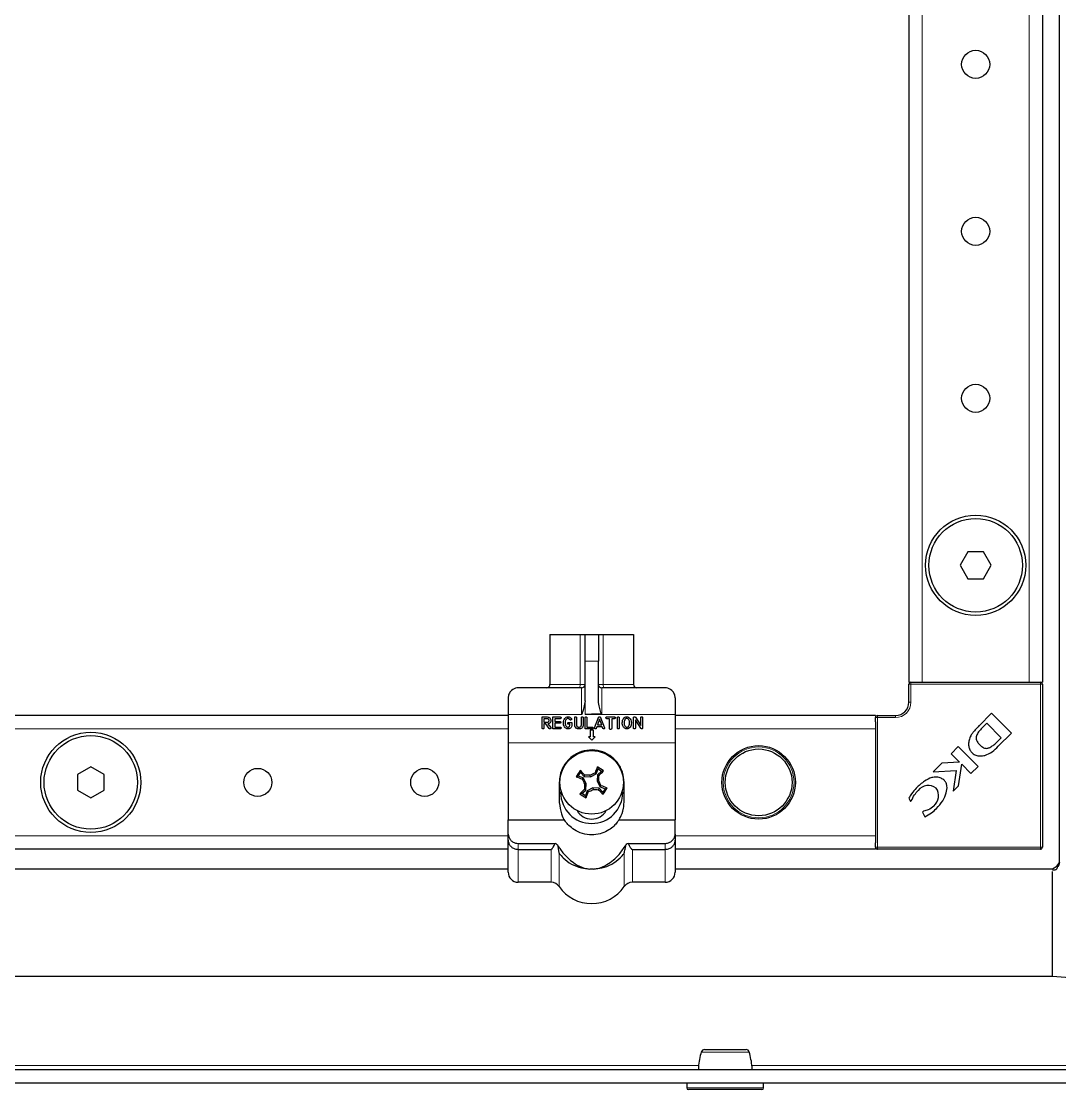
# Model space of a CAD drawing. Header units: millimetres. Extents: x -188 to 1345, y -1228 to 1043.
# Drawn here: x 1005.8 to 1161.3, y -1101 to -941 of the extents above; entities that cross this region are included whole.
import ezdxf

# ---------------------------------------------------------------- set-up
doc = ezdxf.new("R2010")
doc.units = ezdxf.units.MM

msp = doc.modelspace()

# ---------------------------------------------------------------- linework, layer by layer
at = {"color": 7, "linetype": 'Continuous', "lineweight": 25}
for p, q in [((1161.21, 822.02), (1161.21, -1066.98)), ((1138.71, 795.02), (1138.71, -1039.98)), ((1158.71, 795.02), (1158.71, -1039.98)), ((1147.56, -1020.48), (1146.4, -1022.48)), ((1149.86, -1020.48), (1147.56, -1020.48)), ((1151.02, -1022.48), (1149.86, -1020.48)), ((1146.4, -1022.48), (1147.56, -1024.48)), ((1149.86, -1024.48), (1151.02, -1022.48)), ((1147.56, -1024.48), (1149.86, -1024.48)), ((1084.96, -1032.83), (1084.96, -1040.33)), ((1084.96, -1032.83), (1089.49, -1032.83)), ((1089.49, -1032.83), (1090.21, -1032.83)), ((1090.21, -1032.83), (1092.21, -1032.83)), ((1090.21, -1036.83), (1090.21, -1032.83)), ((1092.21, -1032.83), (1092.21, -1036.83)), ((1092.21, -1032.83), (1092.93, -1032.83)), ((1092.93, -1032.83), (1097.46, -1032.83)), ((1097.46, -1032.83), (1097.46, -1040.33)), ((1090.21, -1042.77), (1090.21, -1036.83)), ((1092.21, -1042.77), (1092.21, -1036.83)), ((1089.71, -1040.83), (1080.21, -1040.83)), ((1102.21, -1040.83), (1092.71, -1040.83)), ((1138.71, -1039.98), (1139.01, -1039.98)), ((1138.71, -1042.98), (1138.71, -1040.28)), ((1139.01, -1039.98), (1139.66, -1039.98)), ((1139.66, -1039.98), (1140.71, -1039.98)), ((1140.71, -1039.98), (1156.71, -1039.98)), ((1156.71, -1039.98), (1157.76, -1039.98)), ((1157.76, -1039.98), (1158.41, -1039.98)), ((1158.41, -1039.98), (1158.71, -1039.98)), ((1158.71, -1040.28), (1158.71, -1064.68)), ((1078.71, -1042.33), (1078.71, -1044.83)), ((1103.71, -1042.33), (1103.71, -1044.83)), ((1078.71, -1044.98), (898.71, -1044.98)), ((1078.71, -1044.83), (1078.71, -1049.08)), ((1083.8, -1045.18), (1084.56, -1045.18)), ((1083.8, -1046.85), (1083.8, -1045.18)), ((1084.56, -1045.44), (1084.07, -1045.44)), ((1084.07, -1045.44), (1084.07, -1045.95)), ((1084.07, -1045.95), (1084.66, -1045.95)), ((1085.41, -1046.95), (1085.41, -1045.18)), ((1085.41, -1045.18), (1086.47, -1045.18)), ((1086.47, -1045.44), (1085.67, -1045.44)), ((1085.67, -1045.44), (1085.67, -1045.85)), ((1085.67, -1045.85), (1086.42, -1045.85)), ((1088.67, -1046.37), (1088.67, -1045.29)), ((1088.93, -1045.29), (1088.93, -1046.37)), ((1089.68, -1046.35), (1089.68, -1045.29)), ((1089.94, -1045.29), (1089.94, -1046.36)), ((1090.23, -1046.98), (1090.23, -1045.32)), ((1090.49, -1045.32), (1090.49, -1046.72)), ((1091.65, -1046.8), (1092.22, -1045.27)), ((1092.39, -1045.51), (1092.08, -1046.38)), ((1092.71, -1046.38), (1092.39, -1045.51)), ((1092.55, -1045.29), (1093.14, -1046.8)), ((1093.48, -1045.18), (1094.6, -1045.18)), ((1093.9, -1045.44), (1093.48, -1045.44)), ((1093.9, -1046.91), (1093.9, -1045.44)), ((1094.6, -1045.44), (1094.21, -1045.44)), ((1094.21, -1045.44), (1094.21, -1046.91)), ((1095.07, -1046.85), (1095.07, -1045.31)), ((1095.33, -1045.31), (1095.33, -1046.85)), ((1097.49, -1046.84), (1097.49, -1045.28)), ((1098.59, -1046.87), (1097.75, -1045.6)), ((1097.75, -1045.6), (1097.75, -1046.84)), ((1097.76, -1045.24), (1098.57, -1046.48)), ((1098.57, -1046.48), (1098.57, -1045.29)), ((1098.83, -1045.29), (1098.83, -1046.85)), ((1103.71, -1044.83), (1103.71, -1049.08)), ((1133.71, -1044.98), (1103.71, -1044.98)), ((1133.71, -1044.98), (1133.71, -1045.28)), ((1133.71, -1045.93), (1133.71, -1045.28)), ((1133.71, -1045.93), (1133.71, -1046.98)), ((1134.01, -1044.98), (1136.71, -1044.98)), ((1151.1, -1044.63), (1149.21, -1046.52)), ((1154.06, -1047.59), (1151.1, -1044.63)), ((1084.36, -1046.21), (1084.07, -1046.21)), ((1084.07, -1046.21), (1084.07, -1046.84)), ((1084.85, -1046.92), (1084.36, -1046.21)), ((1084.66, -1046.21), (1085.07, -1046.78)), ((1086.47, -1046.95), (1085.41, -1046.95)), ((1086.42, -1046.12), (1085.67, -1046.12)), ((1085.67, -1046.12), (1085.67, -1046.69)), ((1085.67, -1046.69), (1086.47, -1046.69)), ((1087.74, -1046.02), (1088.24, -1046.02)), ((1087.95, -1046.28), (1087.74, -1046.28)), ((1088.24, -1046.02), (1088.24, -1046.32)), ((1091.29, -1046.98), (1090.23, -1046.98)), ((1090.49, -1046.72), (1091.29, -1046.72)), ((1090.96, -1047.18), (1090.96, -1048.18)), ((1091.46, -1047.18), (1090.96, -1047.18)), ((1091.46, -1048.18), (1091.46, -1047.18)), ((1091.99, -1046.64), (1091.9, -1046.89)), ((1092.8, -1046.64), (1091.99, -1046.64)), ((1092.08, -1046.38), (1092.71, -1046.38)), ((1092.89, -1046.89), (1092.8, -1046.64)), ((1133.71, -1046.98), (1133.71, -1062.98)), ((1149.21, -1046.52), (1149.2, -1046.53)), ((1150.36, -1046.11), (1149.7, -1046.79)), ((1152.54, -1048.29), (1150.36, -1046.11)), ((1078.71, -1049.08), (1078.71, -1060.58)), ((1090.71, -1048.18), (1091.21, -1048.68)), ((1090.96, -1048.18), (1090.71, -1048.18)), ((1091.21, -1048.68), (1091.71, -1048.18)), ((1091.71, -1048.18), (1091.46, -1048.18)), ((1103.71, -1049.08), (1103.71, -1060.58)), ((1151.82, -1049.03), (1152.54, -1048.29)), ((1152.07, -1049.58), (1154.06, -1047.59)), ((1146.1, -1049.63), (1145.04, -1050.69)), ((1145.04, -1050.69), (1146.29, -1051.93)), ((1149.06, -1052.59), (1146.1, -1049.63)), ((1143.63, -1052.1), (1142.34, -1053.39)), ((1146.29, -1051.93), (1143.63, -1052.1)), ((1146.14, -1055.51), (1146.62, -1052.25)), ((1146.62, -1052.25), (1148.01, -1053.64)), ((1016.21, -1052.67), (1014.21, -1053.82)), ((1014.21, -1053.82), (1014.21, -1056.13)), ((1018.21, -1053.82), (1016.21, -1052.67)), ((1018.21, -1056.13), (1018.21, -1053.82)), ((1089.19, -1054.03), (1089.53, -1053.52)), ((1089.53, -1053.52), (1089.5, -1053.2)), ((1089.53, -1053.52), (1090.07, -1054.1)), ((1090.07, -1054.1), (1090.17, -1053.88)), ((1091.04, -1054.16), (1090.99, -1053.92)), ((1091.04, -1054.16), (1091.9, -1053.72)), ((1091.9, -1053.72), (1091.72, -1053.56)), ((1091.9, -1053.72), (1092.16, -1052.96)), ((1092.08, -1053.84), (1092.03, -1054.81)), ((1092.16, -1052.96), (1092.06, -1052.66)), ((1092.67, -1053.29), (1092.08, -1053.84)), ((1092.08, -1053.84), (1092.31, -1053.94)), ((1092.16, -1052.96), (1092.67, -1053.29)), ((1092.67, -1053.29), (1092.99, -1053.27)), ((1142.34, -1053.39), (1145.81, -1053.21)), ((1145.81, -1053.21), (1145.34, -1056.31)), ((1148.01, -1053.64), (1149.06, -1052.59)), ((1086.36, -1054.98), (1086.36, -1057.98)), ((1089.19, -1054.03), (1088.89, -1054.13)), ((1089.95, -1054.29), (1089.19, -1054.03)), ((1089.95, -1054.29), (1089.79, -1054.47)), ((1090.39, -1055.15), (1089.95, -1054.29)), ((1090.07, -1054.1), (1091.04, -1054.16)), ((1090.39, -1055.15), (1090.15, -1055.2)), ((1090.34, -1056.12), (1090.39, -1055.15)), ((1092.03, -1054.81), (1092.27, -1054.76)), ((1092.03, -1054.81), (1092.47, -1055.67)), ((1092.47, -1055.67), (1092.63, -1055.49)), ((1096.06, -1057.98), (1096.06, -1054.98)), ((1145.34, -1056.31), (1146.14, -1055.51)), ((1014.21, -1056.13), (1016.21, -1057.29)), ((1016.21, -1057.29), (1018.21, -1056.13)), ((1086.56, -1056.48), (1086.36, -1056.48)), ((1089.75, -1056.66), (1089.43, -1056.69)), ((1089.75, -1056.66), (1090.34, -1056.12)), ((1090.26, -1056.99), (1089.75, -1056.66)), ((1090.34, -1056.12), (1090.11, -1056.02)), ((1090.52, -1056.24), (1090.26, -1056.99)), ((1090.26, -1056.99), (1090.36, -1057.3)), ((1091.38, -1055.8), (1090.52, -1056.24)), ((1090.52, -1056.24), (1090.7, -1056.4)), ((1091.38, -1055.8), (1091.43, -1056.04)), ((1092.35, -1055.85), (1091.38, -1055.8)), ((1092.35, -1055.85), (1092.25, -1056.07)), ((1092.9, -1056.44), (1092.35, -1055.85)), ((1092.47, -1055.67), (1093.23, -1055.93)), ((1093.23, -1055.93), (1092.9, -1056.44)), ((1092.9, -1056.44), (1092.92, -1056.76)), ((1093.23, -1055.93), (1093.53, -1055.82)), ((1096.06, -1056.48), (1095.86, -1056.48)), ((1138.71, -1057.35), (1138.96, -1057.86)), ((1138.96, -1057.86), (1139.07, -1057.75)), ((1140.91, -1059.3), (1140.77, -1059.43)), ((1140.77, -1059.43), (1141.11, -1060.12)), ((1078.71, -1062.73), (1078.71, -1060.58)), ((1078.71, -1060.58), (1087.12, -1060.58)), ((1095.3, -1060.58), (1103.71, -1060.58)), ((1103.71, -1062.73), (1103.71, -1060.58)), ((1078.71, -1063.63), (1078.71, -1062.73)), ((1103.71, -1062.73), (1103.71, -1063.63)), ((1133.71, -1062.98), (1133.71, -1064.03)), ((1078.71, -1064.98), (898.71, -1064.98)), ((1078.71, -1068.43), (1078.71, -1063.63)), ((1080.21, -1064.12), (1085.73, -1064.12)), ((1080.21, -1065.01), (1085.12, -1065.01)), ((1096.69, -1064.12), (1102.21, -1064.12)), ((1097.3, -1065.01), (1102.21, -1065.01)), ((1103.71, -1063.63), (1103.71, -1068.43)), ((1133.71, -1064.98), (1103.71, -1064.98)), ((1133.71, -1064.68), (1133.71, -1064.03)), ((1133.71, -1064.68), (1133.71, -1064.98)), ((1158.41, -1064.98), (1134.01, -1064.98)), ((1078.71, -1067.98), (872.21, -1067.98)), ((1160.21, -1067.98), (1103.71, -1067.98)), ((1160.21, -1083.98), (1160.21, -1068.31)), ((1085.12, -1069.93), (1080.21, -1069.93)), ((1102.21, -1069.93), (1097.3, -1069.93)), ((872.21, -1083.98), (1160.21, -1083.98)), ((821.51, -1097.98), (1210.91, -1097.98)), ((821.51, -1099.98), (1210.91, -1099.98)), ((1105.46, -1099.98), (1105.46, -1100.73)), ((1116.96, -1100.73), (1116.96, -1099.98)), ((1116.71, -1100.98), (1105.71, -1100.98))]:
    msp.add_line(p, q, dxfattribs=at)
at = {"color": 8, "linetype": 'Continuous', "lineweight": 18}
for p, q in [((1140.71, 795.02), (1140.71, -1039.98)), ((1156.71, 795.02), (1156.71, -1039.98)), ((1089.49, -1040.33), (1089.49, -1032.83)), ((1092.93, -1032.83), (1092.93, -1040.33)), ((1092.21, -1036.83), (1090.21, -1036.83)), ((1084.96, -1040.33), (1089.49, -1040.33)), ((1089.49, -1040.33), (1090.21, -1040.33)), ((1089.71, -1044.83), (1089.71, -1040.83)), ((1092.21, -1040.33), (1092.93, -1040.33)), ((1092.71, -1040.83), (1092.71, -1044.76)), ((1092.93, -1040.33), (1097.46, -1040.33)), ((1138.71, -1040.28), (1139.01, -1040.28)), ((1139.01, -1040.28), (1139.01, -1039.98)), ((1139.01, -1040.28), (1139.01, -1042.98)), ((1158.41, -1040.28), (1139.01, -1040.28)), ((1158.41, -1040.28), (1158.41, -1039.98)), ((1158.41, -1064.68), (1158.41, -1040.28)), ((1158.41, -1040.28), (1158.71, -1040.28)), ((1090.21, -1044.83), (1090.21, -1042.77)), ((1138.71, -1042.98), (1139.01, -1042.98)), ((1089.71, -1044.83), (1078.71, -1044.83)), ((1103.71, -1044.83), (1090.21, -1044.83)), ((1133.71, -1045.28), (1134.01, -1045.28)), ((1134.01, -1045.28), (1134.01, -1044.98)), ((1136.71, -1045.28), (1134.01, -1045.28)), ((1134.01, -1045.28), (1134.01, -1064.68)), ((1136.71, -1044.98), (1136.71, -1045.28)), ((1078.71, -1046.98), (898.71, -1046.98)), ((1133.71, -1046.98), (1103.71, -1046.98)), ((1103.71, -1049.08), (1078.71, -1049.08)), ((1078.71, -1062.98), (898.71, -1062.98)), ((1133.71, -1062.98), (1103.71, -1062.98)), ((1080.21, -1064.12), (1080.21, -1065.01)), ((1080.21, -1065.01), (1080.21, -1069.93)), ((1085.12, -1069.93), (1085.12, -1065.01)), ((1097.3, -1065.01), (1097.3, -1069.93)), ((1102.21, -1065.01), (1102.21, -1064.12)), ((1102.21, -1069.93), (1102.21, -1065.01)), ((1133.71, -1064.68), (1134.01, -1064.68)), ((1134.01, -1064.68), (1158.41, -1064.68)), ((1134.01, -1064.98), (1134.01, -1064.68)), ((1158.41, -1064.68), (1158.41, -1064.98)), ((1158.41, -1064.68), (1158.71, -1064.68)), ((1086.36, -1065.61), (1086.36, -1070.58)), ((1096.06, -1070.58), (1096.06, -1065.61)), ((1107.24, -1097.38), (925.18, -1097.38)), ((1210.61, -1097.38), (1115.18, -1097.38)), ((1105.46, -1100.73), (1116.96, -1100.73))]:
    msp.add_line(p, q, dxfattribs=at)
at = {"color": 8, "linetype": 'Continuous', "lineweight": 18, "flags": 128}
for points in [[(1089.49, -1040.33), (1089.48, -1040.43), (1089.48, -1040.52), (1089.46, -1040.61), (1089.45, -1040.68), (1089.42, -1040.74), (1089.4, -1040.79), (1089.38, -1040.82), (1089.35, -1040.83)], [(1093.07, -1040.83), (1093.05, -1040.82), (1093.02, -1040.79), (1093, -1040.74), (1092.97, -1040.68), (1092.96, -1040.61), (1092.94, -1040.52), (1092.94, -1040.43), (1092.93, -1040.33)]]:
    msp.add_lwpolyline(points, dxfattribs=at)
at = {"color": 7, "linetype": 'Continuous', "lineweight": 25}
for centre, radius in [((1148.71, -947.48), 2.1), ((1148.71, -972.48), 2.1), ((1148.71, -997.48), 2.1), ((1148.71, -1022.48), 7.5), ((1148.71, -1022.48), 7), ((1016.21, -1054.98), 7.5), ((1016.21, -1054.98), 7), ((1091.21, -1054.98), 4.75), ((1116.21, -1054.98), 5.5), ((1116.21, -1054.98), 5), ((1041.21, -1054.98), 2.1), ((1066.21, -1054.98), 2.1)]:
    msp.add_circle(centre, radius, dxfattribs=at)
at = {"color": 8, "linetype": 'Continuous', "lineweight": 18}
msp.add_circle((1116.21, -1054.98), 5.3, dxfattribs=at)
at = {"color": 7, "linetype": 'Continuous', "lineweight": 25}
for centre, radius, start, end in [((1084.46, -1040.33), 0.5, 270, 0), ((1089.71, -1040.33), 0.5, 270, 0), ((1092.71, -1040.33), 0.5, 180, 270), ((1097.96, -1040.33), 0.5, 180, 270), ((1139.01, -1040.28), 0.3, 90, 180), ((1158.41, -1040.28), 0.3, 0, 90), ((1136.71, -1042.98), 2, 270, 0), ((1134.01, -1045.28), 0.3, 90, 180), ((1147.64, -1044.56), 6.12, 306.9888, 313.0744), ((1148.41, -1046.37), 4.87, 290.3445, 318.7777), ((1151.93, -1094.53), 74.88, 146.4919, 147.3486), ((1040.53, -1101.88), 69.05, 44.0348, 44.8347), ((1087.2, -1129.43), 75.61, 87.129, 87.7468), ((1124.97, -1121.46), 75.61, 116.0937, 116.7115), ((1156.52, -1077.39), 69.05, 159.0058, 159.8057), ((1051.66, -1115.7), 74.88, 56.4919, 57.3486), ((1016.75, -1050.97), 75.61, 357.129, 357.7468), ((1044.31, -1004.3), 69.05, 314.0348, 314.8347), ((1113.62, -989.67), 69.05, 249.0058, 249.8057), ((1157.69, -1021.22), 75.61, 206.0937, 206.7115), ((1165.67, -1058.99), 75.61, 177.129, 177.7468), ((1024.73, -1088.74), 75.61, 26.0937, 26.7115), ((1068.8, -1120.29), 69.05, 69.0058, 69.8057), ((1141.64, -1057.38), 1.94, 53.3097, 142.3464), ((1091.21, -1056.48), 4.65, 180, 0), ((1138.11, -1105.66), 69.05, 134.0348, 134.8347), ((1130.76, -994.26), 74.88, 236.4919, 237.3486), ((1025.9, -1032.57), 69.05, 339.0058, 339.8057), ((1057.45, -988.5), 75.61, 296.0937, 296.7115), ((1095.22, -980.52), 75.61, 267.129, 267.7468), ((1141.89, -1008.08), 69.05, 224.0348, 224.8347), ((1030.49, -1015.43), 74.88, 326.4919, 327.3486), ((1141.2, -1056.98), 1.97, 308.454, 35.887), ((1091.21, -1057.98), 2.5, 209.1764, 330.8236), ((1134.01, -1064.68), 0.3, 180, 270), ((1158.41, -1064.68), 0.3, 270, 0), ((1080.21, -1068.43), 1.5, 180, 270), ((1085.12, -1071.43), 1.5, 34.5604, 90), ((1097.3, -1071.43), 1.5, 90, 145.4396), ((1102.21, -1068.43), 1.5, 270, 0), ((1091.21, -1067.23), 5.9, 214.5604, 325.4396), ((1108.1, -1095.48), 0.5, 89.9982, 165.4001), ((1114.32, -1095.48), 0.5, 15.316, 90.0228), ((1105.71, -1100.73), 0.25, 180, 270), ((1116.71, -1100.73), 0.25, 270, 0)]:
    msp.add_arc(centre, radius, start, end, dxfattribs=at)
at = {"color": 8, "linetype": 'Continuous', "lineweight": 18}
msp.add_arc((1136.71, -1042.98), 2.3, 270, 0, dxfattribs=at)
at = {"color": 7, "linetype": 'Continuous', "lineweight": 25}
msp.add_ellipse((16519.39, -1044.83), major_axis=(15429.18, 0), ratio=0.000259, start_param=3.123591, end_param=3.141593, dxfattribs=at)
for points, knots in [([(1080.21, -1040.83), (1080.21, -1040.83), (1080.14, -1040.83), (1079.79, -1040.85), (1079.26, -1041.09), (1078.79, -1041.67), (1078.73, -1042.14), (1078.71, -1042.33)], [0, 0, 0, 0, 0.003231, 0.101221, 0.514725, 0.80586, 1, 1, 1, 1]), ([(1103.71, -1042.33), (1103.69, -1042.14), (1103.63, -1041.67), (1103.16, -1041.09), (1102.63, -1040.85), (1102.28, -1040.83), (1102.21, -1040.83), (1102.21, -1040.83)], [0, 0, 0, 0, 0.19414, 0.485275, 0.898779, 0.996769, 1, 1, 1, 1]), ([(1090.21, -1042.77), (1090.17, -1043.1), (1090.09, -1043.81), (1089.84, -1044.47), (1089.71, -1044.83), (1089.71, -1044.83)], [0, 0, 0, 0, 0.475461, 0.994056, 1, 1, 1, 1]), ([(1092.71, -1044.76), (1092.71, -1044.76), (1092.71, -1044.76), (1092.7, -1044.75), (1092.69, -1044.74), (1092.65, -1044.65), (1092.53, -1044.32), (1092.31, -1043.69), (1092.25, -1043.09), (1092.21, -1042.77)], [0, 0, 0, 0, 0.00167, 0.003889, 0.009531, 0.034361, 0.132751, 0.526214, 1, 1, 1, 1]), ([(1084.56, -1045.18), (1084.64, -1045.19), (1084.77, -1045.2), (1084.88, -1045.28), (1084.93, -1045.32)], [0, 0, 0, 0, 0.559747, 1, 1, 1, 1]), ([(1084.75, -1045.51), (1084.72, -1045.49), (1084.66, -1045.45), (1084.59, -1045.45), (1084.56, -1045.44)], [0, 0, 0, 0, 0.559136, 1, 1, 1, 1]), ([(1084.66, -1045.95), (1084.68, -1045.94), (1084.72, -1045.94), (1084.74, -1045.91), (1084.76, -1045.9)], [0, 0, 0, 0, 0.5581742, 1, 1, 1, 1]), ([(1084.83, -1045.71), (1084.83, -1045.67), (1084.82, -1045.59), (1084.77, -1045.54), (1084.75, -1045.51)], [0, 0, 0, 0, 0.559692, 1, 1, 1, 1]), ([(1084.76, -1045.9), (1084.77, -1045.89), (1084.8, -1045.86), (1084.83, -1045.79), (1084.83, -1045.74), (1084.83, -1045.71)], [0, 0, 0, 0, 0.279917, 0.56006, 1, 1, 1, 1]), ([(1085.1, -1045.71), (1085.09, -1045.8), (1085.07, -1045.96), (1084.95, -1046.07), (1084.9, -1046.12)], [0, 0, 0, 0, 0.559457, 1, 1, 1, 1]), ([(1084.93, -1045.32), (1084.99, -1045.38), (1085.08, -1045.49), (1085.09, -1045.64), (1085.1, -1045.71)], [0, 0, 0, 0, 0.5589475, 1, 1, 1, 1]), ([(1086.42, -1045.85), (1086.44, -1045.85), (1086.48, -1045.86), (1086.54, -1045.88), (1086.57, -1045.93), (1086.57, -1045.97), (1086.57, -1045.98)], [0, 0, 0, 0, 0.280945, 0.559897, 0.779525, 1, 1, 1, 1]), ([(1086.47, -1045.18), (1086.49, -1045.18), (1086.54, -1045.18), (1086.59, -1045.21), (1086.62, -1045.26), (1086.62, -1045.3), (1086.62, -1045.31)], [0, 0, 0, 0, 0.280872, 0.559701, 0.779382, 1, 1, 1, 1]), ([(1086.62, -1045.31), (1086.62, -1045.33), (1086.62, -1045.38), (1086.56, -1045.44), (1086.51, -1045.44), (1086.47, -1045.44)], [0, 0, 0, 0, 0.281053, 0.559663, 1, 1, 1, 1]), ([(1086.97, -1046.08), (1086.97, -1045.95), (1086.99, -1045.7), (1087.11, -1045.5), (1087.17, -1045.41)], [0, 0, 0, 0, 0.56034, 1, 1, 1, 1]), ([(1087.17, -1045.41), (1087.24, -1045.33), (1087.38, -1045.19), (1087.57, -1045.17), (1087.65, -1045.16)], [0, 0, 0, 0, 0.559217, 1, 1, 1, 1]), ([(1087.65, -1045.42), (1087.61, -1045.42), (1087.54, -1045.43), (1087.41, -1045.51), (1087.26, -1045.72), (1087.24, -1045.94), (1087.23, -1046.08)], [0, 0, 0, 0, 0.125332, 0.250695, 0.500738, 1, 1, 1, 1]), ([(1087.65, -1045.16), (1087.72, -1045.16), (1087.85, -1045.16), (1087.96, -1045.22), (1088, -1045.25)], [0, 0, 0, 0, 0.560514, 1, 1, 1, 1]), ([(1087.84, -1045.47), (1087.8, -1045.45), (1087.74, -1045.42), (1087.68, -1045.42), (1087.65, -1045.42)], [0, 0, 0, 0, 0.558634, 1, 1, 1, 1]), ([(1087.94, -1045.58), (1087.92, -1045.56), (1087.89, -1045.52), (1087.85, -1045.48), (1087.84, -1045.47)], [0, 0, 0, 0, 0.560467, 1, 1, 1, 1]), ([(1088.05, -1045.64), (1088.02, -1045.64), (1087.98, -1045.63), (1087.95, -1045.6), (1087.94, -1045.58)], [0, 0, 0, 0, 0.558039, 1, 1, 1, 1]), ([(1088, -1045.25), (1088.04, -1045.28), (1088.1, -1045.33), (1088.15, -1045.4), (1088.17, -1045.43)], [0, 0, 0, 0, 0.559542, 1, 1, 1, 1]), ([(1088.2, -1045.52), (1088.2, -1045.54), (1088.19, -1045.58), (1088.15, -1045.62), (1088.1, -1045.64), (1088.07, -1045.64), (1088.05, -1045.64)], [0, 0, 0, 0, 0.277709, 0.558209, 0.77892, 1, 1, 1, 1]), ([(1088.17, -1045.43), (1088.18, -1045.45), (1088.2, -1045.47), (1088.2, -1045.5), (1088.2, -1045.52)], [0, 0, 0, 0, 0.560691, 1, 1, 1, 1]), ([(1088.67, -1045.29), (1088.67, -1045.27), (1088.67, -1045.23), (1088.7, -1045.18), (1088.74, -1045.16), (1088.77, -1045.16), (1088.79, -1045.16)], [0, 0, 0, 0, 0.280849, 0.55949, 0.779158, 1, 1, 1, 1]), ([(1088.79, -1045.16), (1088.81, -1045.16), (1088.85, -1045.16), (1088.91, -1045.19), (1088.93, -1045.24), (1088.93, -1045.27), (1088.93, -1045.29)], [0, 0, 0, 0, 0.28091, 0.559174, 0.779166, 1, 1, 1, 1]), ([(1089.68, -1045.29), (1089.68, -1045.27), (1089.68, -1045.23), (1089.71, -1045.18), (1089.75, -1045.16), (1089.78, -1045.16), (1089.8, -1045.16)], [0, 0, 0, 0, 0.2809, 0.559498, 0.779148, 1, 1, 1, 1]), ([(1089.8, -1045.16), (1089.82, -1045.16), (1089.86, -1045.16), (1089.91, -1045.19), (1089.94, -1045.24), (1089.94, -1045.27), (1089.94, -1045.29)], [0, 0, 0, 0, 0.280888, 0.559023, 0.779155, 1, 1, 1, 1]), ([(1090.23, -1045.32), (1090.23, -1045.3), (1090.23, -1045.26), (1090.26, -1045.21), (1090.3, -1045.18), (1090.33, -1045.18), (1090.35, -1045.18)], [0, 0, 0, 0, 0.280912, 0.559405, 0.779108, 1, 1, 1, 1]), ([(1090.35, -1045.18), (1090.37, -1045.18), (1090.41, -1045.18), (1090.46, -1045.22), (1090.49, -1045.27), (1090.49, -1045.3), (1090.49, -1045.32)], [0, 0, 0, 0, 0.280813, 0.559099, 0.77917, 1, 1, 1, 1]), ([(1092.22, -1045.27), (1092.23, -1045.25), (1092.25, -1045.22), (1092.29, -1045.17), (1092.34, -1045.16), (1092.37, -1045.16)], [0, 0, 0, 0, 0.2814649, 0.5617718, 1, 1, 1, 1]), ([(1092.37, -1045.16), (1092.39, -1045.16), (1092.44, -1045.16), (1092.51, -1045.2), (1092.53, -1045.25), (1092.55, -1045.29)], [0, 0, 0, 0, 0.281226, 0.561522, 1, 1, 1, 1]), ([(1093.34, -1045.31), (1093.34, -1045.29), (1093.35, -1045.25), (1093.38, -1045.2), (1093.43, -1045.18), (1093.46, -1045.18), (1093.48, -1045.18)], [0, 0, 0, 0, 0.2807125, 0.5587014, 0.7790455, 1, 1, 1, 1]), ([(1093.48, -1045.44), (1093.46, -1045.44), (1093.42, -1045.44), (1093.37, -1045.41), (1093.35, -1045.36), (1093.34, -1045.33), (1093.34, -1045.31)], [0, 0, 0, 0, 0.2807603, 0.5588212, 0.7789154, 1, 1, 1, 1]), ([(1094.6, -1045.18), (1094.62, -1045.18), (1094.66, -1045.18), (1094.72, -1045.21), (1094.75, -1045.26), (1094.76, -1045.3), (1094.76, -1045.31)], [0, 0, 0, 0, 0.280951, 0.559967, 0.779431, 1, 1, 1, 1]), ([(1094.76, -1045.31), (1094.76, -1045.34), (1094.75, -1045.38), (1094.69, -1045.44), (1094.63, -1045.44), (1094.6, -1045.44)], [0, 0, 0, 0, 0.281019, 0.559679, 1, 1, 1, 1]), ([(1095.07, -1045.31), (1095.07, -1045.29), (1095.07, -1045.26), (1095.1, -1045.21), (1095.14, -1045.18), (1095.17, -1045.18), (1095.19, -1045.18)], [0, 0, 0, 0, 0.280828, 0.5594169, 0.7793931, 1, 1, 1, 1]), ([(1095.19, -1045.18), (1095.21, -1045.18), (1095.25, -1045.18), (1095.31, -1045.21), (1095.33, -1045.26), (1095.33, -1045.3), (1095.33, -1045.31)], [0, 0, 0, 0, 0.2807653, 0.5591779, 0.7791749, 1, 1, 1, 1]), ([(1095.79, -1046.08), (1095.8, -1045.95), (1095.81, -1045.73), (1095.91, -1045.54), (1095.96, -1045.45)], [0, 0, 0, 0, 0.559914, 1, 1, 1, 1]), ([(1095.96, -1045.45), (1096.03, -1045.36), (1096.15, -1045.2), (1096.35, -1045.17), (1096.44, -1045.16)], [0, 0, 0, 0, 0.560137, 1, 1, 1, 1]), ([(1096.15, -1045.62), (1096.12, -1045.71), (1096.06, -1045.85), (1096.05, -1046.01), (1096.05, -1046.08)], [0, 0, 0, 0, 0.559075, 1, 1, 1, 1]), ([(1096.44, -1045.42), (1096.4, -1045.42), (1096.33, -1045.43), (1096.23, -1045.5), (1096.18, -1045.58), (1096.15, -1045.62)], [0, 0, 0, 0, 0.279832, 0.559843, 1, 1, 1, 1]), ([(1096.44, -1045.16), (1096.5, -1045.16), (1096.61, -1045.17), (1096.81, -1045.26), (1096.91, -1045.38), (1096.97, -1045.45)], [0, 0, 0, 0, 0.280496, 0.560765, 1, 1, 1, 1]), ([(1096.78, -1045.63), (1096.73, -1045.56), (1096.64, -1045.45), (1096.5, -1045.43), (1096.44, -1045.42)], [0, 0, 0, 0, 0.5595959, 1, 1, 1, 1]), ([(1096.89, -1046.08), (1096.89, -1045.99), (1096.88, -1045.83), (1096.81, -1045.69), (1096.78, -1045.63)], [0, 0, 0, 0, 0.560046, 1, 1, 1, 1]), ([(1096.97, -1045.45), (1097.03, -1045.56), (1097.14, -1045.76), (1097.15, -1045.98), (1097.16, -1046.08)], [0, 0, 0, 0, 0.559312, 1, 1, 1, 1]), ([(1097.49, -1045.28), (1097.49, -1045.27), (1097.49, -1045.23), (1097.52, -1045.18), (1097.56, -1045.16), (1097.59, -1045.16), (1097.61, -1045.16)], [0, 0, 0, 0, 0.280941, 0.559114, 0.779089, 1, 1, 1, 1]), ([(1097.61, -1045.16), (1097.63, -1045.16), (1097.66, -1045.16), (1097.72, -1045.18), (1097.74, -1045.22), (1097.76, -1045.24)], [0, 0, 0, 0, 0.280638, 0.560877, 1, 1, 1, 1]), ([(1098.57, -1045.29), (1098.57, -1045.27), (1098.57, -1045.23), (1098.6, -1045.18), (1098.64, -1045.16), (1098.67, -1045.16), (1098.69, -1045.16)], [0, 0, 0, 0, 0.280888, 0.559482, 0.77927, 1, 1, 1, 1]), ([(1098.69, -1045.16), (1098.71, -1045.16), (1098.75, -1045.16), (1098.81, -1045.19), (1098.83, -1045.24), (1098.83, -1045.28), (1098.83, -1045.29)], [0, 0, 0, 0, 0.280836, 0.55925, 0.779182, 1, 1, 1, 1]), ([(1083.92, -1046.98), (1083.9, -1046.98), (1083.86, -1046.98), (1083.82, -1046.94), (1083.81, -1046.89), (1083.8, -1046.86), (1083.8, -1046.85)], [0, 0, 0, 0, 0.280437, 0.558281, 0.778899, 1, 1, 1, 1]), ([(1084.07, -1046.84), (1084.07, -1046.87), (1084.06, -1046.91), (1084.02, -1046.96), (1083.97, -1046.98), (1083.94, -1046.98), (1083.92, -1046.98)], [0, 0, 0, 0, 0.280498, 0.558325, 0.778868, 1, 1, 1, 1]), ([(1084.9, -1046.12), (1084.86, -1046.15), (1084.79, -1046.2), (1084.7, -1046.21), (1084.66, -1046.21)], [0, 0, 0, 0, 0.56031, 1, 1, 1, 1]), ([(1084.95, -1046.98), (1084.94, -1046.98), (1084.91, -1046.98), (1084.88, -1046.96), (1084.86, -1046.94), (1084.85, -1046.92)], [0, 0, 0, 0, 0.28022, 0.561305, 1, 1, 1, 1]), ([(1085.1, -1046.85), (1085.09, -1046.87), (1085.08, -1046.91), (1085.04, -1046.95), (1084.99, -1046.98), (1084.96, -1046.98), (1084.95, -1046.98)], [0, 0, 0, 0, 0.278138, 0.558544, 0.779161, 1, 1, 1, 1]), ([(1085.07, -1046.78), (1085.07, -1046.79), (1085.09, -1046.81), (1085.1, -1046.84), (1085.1, -1046.85)], [0, 0, 0, 0, 0.561079, 1, 1, 1, 1]), ([(1086.57, -1045.98), (1086.57, -1046.01), (1086.57, -1046.05), (1086.51, -1046.11), (1086.45, -1046.11), (1086.42, -1046.12)], [0, 0, 0, 0, 0.281099, 0.559768, 1, 1, 1, 1]), ([(1086.47, -1046.69), (1086.49, -1046.69), (1086.54, -1046.69), (1086.59, -1046.72), (1086.62, -1046.77), (1086.62, -1046.81), (1086.62, -1046.82)], [0, 0, 0, 0, 0.280912, 0.559714, 0.779499, 1, 1, 1, 1]), ([(1086.62, -1046.82), (1086.62, -1046.84), (1086.62, -1046.89), (1086.56, -1046.95), (1086.51, -1046.95), (1086.47, -1046.95)], [0, 0, 0, 0, 0.281214, 0.559901, 1, 1, 1, 1]), ([(1087.16, -1046.69), (1087.1, -1046.58), (1086.99, -1046.39), (1086.97, -1046.18), (1086.97, -1046.08)], [0, 0, 0, 0, 0.559347, 1, 1, 1, 1]), ([(1087.69, -1046.98), (1087.63, -1046.97), (1087.51, -1046.97), (1087.32, -1046.87), (1087.22, -1046.76), (1087.16, -1046.69)], [0, 0, 0, 0, 0.280314, 0.560507, 1, 1, 1, 1]), ([(1087.23, -1046.08), (1087.24, -1046.17), (1087.25, -1046.32), (1087.32, -1046.45), (1087.35, -1046.51)], [0, 0, 0, 0, 0.55998, 1, 1, 1, 1]), ([(1087.35, -1046.51), (1087.4, -1046.57), (1087.48, -1046.68), (1087.62, -1046.71), (1087.68, -1046.72)], [0, 0, 0, 0, 0.560858, 1, 1, 1, 1]), ([(1087.61, -1046.15), (1087.62, -1046.13), (1087.62, -1046.09), (1087.65, -1046.04), (1087.7, -1046.02), (1087.73, -1046.02), (1087.74, -1046.02)], [0, 0, 0, 0, 0.280637, 0.55889, 0.779144, 1, 1, 1, 1]), ([(1087.74, -1046.28), (1087.72, -1046.28), (1087.68, -1046.28), (1087.64, -1046.25), (1087.62, -1046.2), (1087.62, -1046.17), (1087.61, -1046.15)], [0, 0, 0, 0, 0.2806643, 0.558735, 0.779002, 1, 1, 1, 1]), ([(1087.68, -1046.72), (1087.71, -1046.71), (1087.76, -1046.71), (1087.86, -1046.66), (1087.89, -1046.59), (1087.91, -1046.55)], [0, 0, 0, 0, 0.281265, 0.561609, 1, 1, 1, 1]), ([(1088.03, -1046.85), (1087.97, -1046.89), (1087.87, -1046.97), (1087.74, -1046.98), (1087.69, -1046.98)], [0, 0, 0, 0, 0.558998, 1, 1, 1, 1]), ([(1087.91, -1046.55), (1087.92, -1046.5), (1087.95, -1046.41), (1087.95, -1046.32), (1087.95, -1046.28)], [0, 0, 0, 0, 0.559597, 1, 1, 1, 1]), ([(1088.24, -1046.32), (1088.23, -1046.43), (1088.22, -1046.63), (1088.09, -1046.79), (1088.03, -1046.85)], [0, 0, 0, 0, 0.560493, 1, 1, 1, 1]), ([(1088.88, -1046.84), (1088.81, -1046.77), (1088.69, -1046.63), (1088.68, -1046.45), (1088.67, -1046.37)], [0, 0, 0, 0, 0.558332, 1, 1, 1, 1]), ([(1089.33, -1046.98), (1089.24, -1046.98), (1089.08, -1046.97), (1088.94, -1046.88), (1088.88, -1046.84)], [0, 0, 0, 0, 0.5592502, 1, 1, 1, 1]), ([(1088.93, -1046.37), (1088.94, -1046.43), (1088.95, -1046.53), (1089.02, -1046.61), (1089.05, -1046.64)], [0, 0, 0, 0, 0.560313, 1, 1, 1, 1]), ([(1089.05, -1046.64), (1089.1, -1046.67), (1089.17, -1046.71), (1089.27, -1046.72), (1089.31, -1046.72)], [0, 0, 0, 0, 0.559441, 1, 1, 1, 1]), ([(1089.31, -1046.72), (1089.36, -1046.71), (1089.47, -1046.7), (1089.6, -1046.61), (1089.67, -1046.48), (1089.67, -1046.4), (1089.68, -1046.35)], [0, 0, 0, 0, 0.280935, 0.559487, 0.779245, 1, 1, 1, 1]), ([(1089.94, -1046.36), (1089.93, -1046.45), (1089.92, -1046.63), (1089.76, -1046.85), (1089.54, -1046.95), (1089.4, -1046.97), (1089.33, -1046.98)], [0, 0, 0, 0, 0.280416, 0.558636, 0.778958, 1, 1, 1, 1]), ([(1091.29, -1046.72), (1091.31, -1046.72), (1091.35, -1046.72), (1091.41, -1046.75), (1091.44, -1046.8), (1091.44, -1046.83), (1091.44, -1046.85)], [0, 0, 0, 0, 0.280855, 0.559718, 0.779518, 1, 1, 1, 1]), ([(1091.44, -1046.85), (1091.44, -1046.87), (1091.44, -1046.91), (1091.38, -1046.97), (1091.33, -1046.98), (1091.29, -1046.98)], [0, 0, 0, 0, 0.2812663, 0.5600784, 1, 1, 1, 1]), ([(1091.64, -1046.85), (1091.64, -1046.84), (1091.64, -1046.83), (1091.65, -1046.81), (1091.65, -1046.8)], [0, 0, 0, 0, 0.559504, 1, 1, 1, 1]), ([(1091.77, -1046.98), (1091.75, -1046.98), (1091.71, -1046.97), (1091.67, -1046.94), (1091.65, -1046.9), (1091.64, -1046.87), (1091.64, -1046.85)], [0, 0, 0, 0, 0.279579, 0.559194, 0.779582, 1, 1, 1, 1]), ([(1091.9, -1046.89), (1091.89, -1046.9), (1091.88, -1046.93), (1091.83, -1046.97), (1091.79, -1046.98), (1091.77, -1046.98)], [0, 0, 0, 0, 0.28077, 0.560807, 1, 1, 1, 1]), ([(1093.01, -1046.98), (1092.99, -1046.98), (1092.96, -1046.97), (1092.92, -1046.94), (1092.9, -1046.91), (1092.89, -1046.89)], [0, 0, 0, 0, 0.280695, 0.560335, 1, 1, 1, 1]), ([(1093.15, -1046.85), (1093.15, -1046.87), (1093.14, -1046.91), (1093.1, -1046.95), (1093.05, -1046.98), (1093.02, -1046.98), (1093.01, -1046.98)], [0, 0, 0, 0, 0.278517, 0.558613, 0.779333, 1, 1, 1, 1]), ([(1093.14, -1046.8), (1093.14, -1046.81), (1093.15, -1046.83), (1093.15, -1046.85), (1093.15, -1046.85)], [0, 0, 0, 0, 0.560081, 1, 1, 1, 1]), ([(1094.04, -1047.05), (1094.02, -1047.05), (1093.97, -1047.05), (1093.92, -1047.01), (1093.9, -1046.96), (1093.9, -1046.93), (1093.9, -1046.91)], [0, 0, 0, 0, 0.280822, 0.559059, 0.779094, 1, 1, 1, 1]), ([(1094.21, -1046.91), (1094.2, -1046.94), (1094.2, -1046.98), (1094.14, -1047.05), (1094.08, -1047.05), (1094.04, -1047.05)], [0, 0, 0, 0, 0.280801, 0.559621, 1, 1, 1, 1]), ([(1095.19, -1046.98), (1095.17, -1046.98), (1095.13, -1046.98), (1095.09, -1046.94), (1095.07, -1046.89), (1095.07, -1046.86), (1095.07, -1046.85)], [0, 0, 0, 0, 0.280437, 0.558281, 0.778899, 1, 1, 1, 1]), ([(1095.33, -1046.85), (1095.33, -1046.87), (1095.33, -1046.91), (1095.29, -1046.96), (1095.24, -1046.98), (1095.21, -1046.98), (1095.19, -1046.98)], [0, 0, 0, 0, 0.280518, 0.5583, 0.778735, 1, 1, 1, 1]), ([(1095.97, -1046.7), (1095.91, -1046.59), (1095.8, -1046.39), (1095.79, -1046.17), (1095.79, -1046.08)], [0, 0, 0, 0, 0.559149, 1, 1, 1, 1]), ([(1096.46, -1046.98), (1096.41, -1046.97), (1096.3, -1046.97), (1096.12, -1046.88), (1096.02, -1046.76), (1095.97, -1046.7)], [0, 0, 0, 0, 0.280367, 0.560574, 1, 1, 1, 1]), ([(1096.05, -1046.08), (1096.06, -1046.16), (1096.06, -1046.32), (1096.13, -1046.46), (1096.16, -1046.52)], [0, 0, 0, 0, 0.560273, 1, 1, 1, 1]), ([(1096.16, -1046.52), (1096.2, -1046.58), (1096.28, -1046.69), (1096.41, -1046.71), (1096.47, -1046.72)], [0, 0, 0, 0, 0.5605673, 1, 1, 1, 1]), ([(1096.98, -1046.7), (1096.9, -1046.79), (1096.76, -1046.95), (1096.56, -1046.97), (1096.46, -1046.98)], [0, 0, 0, 0, 0.559137, 1, 1, 1, 1]), ([(1096.47, -1046.72), (1096.5, -1046.71), (1096.58, -1046.71), (1096.7, -1046.64), (1096.75, -1046.57), (1096.79, -1046.52)], [0, 0, 0, 0, 0.280435, 0.560605, 1, 1, 1, 1]), ([(1096.79, -1046.52), (1096.82, -1046.44), (1096.88, -1046.3), (1096.89, -1046.14), (1096.89, -1046.08)], [0, 0, 0, 0, 0.559133, 1, 1, 1, 1]), ([(1097.16, -1046.08), (1097.15, -1046.2), (1097.13, -1046.42), (1097.03, -1046.61), (1096.98, -1046.7)], [0, 0, 0, 0, 0.5598653, 1, 1, 1, 1]), ([(1097.61, -1046.98), (1097.59, -1046.98), (1097.55, -1046.97), (1097.5, -1046.93), (1097.49, -1046.88), (1097.49, -1046.84)], [0, 0, 0, 0, 0.281503, 0.560294, 1, 1, 1, 1]), ([(1097.75, -1046.84), (1097.75, -1046.86), (1097.75, -1046.91), (1097.71, -1046.96), (1097.66, -1046.98), (1097.63, -1046.98), (1097.61, -1046.98)], [0, 0, 0, 0, 0.280569, 0.558477, 0.77887, 1, 1, 1, 1]), ([(1098.71, -1046.98), (1098.7, -1046.98), (1098.66, -1046.97), (1098.62, -1046.93), (1098.6, -1046.89), (1098.59, -1046.87)], [0, 0, 0, 0, 0.278585, 0.558866, 1, 1, 1, 1]), ([(1098.83, -1046.85), (1098.83, -1046.87), (1098.83, -1046.9), (1098.8, -1046.95), (1098.76, -1046.98), (1098.73, -1046.98), (1098.71, -1046.98)], [0, 0, 0, 0, 0.2809531, 0.5593907, 0.7790729, 1, 1, 1, 1]), ([(1148.74, -1047.02), (1148.6, -1047.17), (1148.36, -1047.43), (1148.15, -1047.73), (1148.06, -1047.86)], [0, 0, 0, 0, 0.55183, 1, 1, 1, 1]), ([(1149.2, -1046.53), (1149.12, -1046.61), (1148.97, -1046.77), (1148.82, -1046.94), (1148.74, -1047.02)], [0, 0, 0, 0, 0.486421, 1, 1, 1, 1]), ([(1149.7, -1046.79), (1149.51, -1046.99), (1149.16, -1047.35), (1148.84, -1047.89), (1148.77, -1048.34), (1148.84, -1048.68), (1149.03, -1049.04), (1149.23, -1049.25), (1149.33, -1049.36)], [0, 0, 0, 0, 0.274676, 0.503042, 0.607381, 0.716579, 0.843412, 1, 1, 1, 1]), ([(1148.06, -1047.86), (1147.95, -1048.07), (1147.75, -1048.46), (1147.63, -1049.09), (1147.67, -1049.68), (1147.87, -1050.22), (1148.23, -1050.65), (1148.74, -1050.94), (1149.4, -1051.06), (1149.85, -1050.98), (1150.1, -1050.93)], [0, 0, 0, 0, 0.138091, 0.265455, 0.384013, 0.496103, 0.605759, 0.71979, 0.847662, 1, 1, 1, 1]), ([(1096.06, -1054.98), (1096.02, -1054.48), (1095.93, -1053.47), (1095.15, -1052), (1093.97, -1050.88), (1092.5, -1050.21), (1090.88, -1050.05), (1089.28, -1050.43), (1087.9, -1051.31), (1086.92, -1052.55), (1086.43, -1053.85), (1086.38, -1054.64), (1086.36, -1054.98)], [0, 0, 0, 0, 0.108524, 0.217459, 0.318088, 0.417791, 0.519828, 0.622975, 0.725929, 0.827131, 0.926323, 1, 1, 1, 1]), ([(1149.33, -1049.36), (1149.43, -1049.45), (1149.6, -1049.62), (1149.88, -1049.8), (1150.15, -1049.89), (1150.48, -1049.89), (1150.88, -1049.74), (1151.16, -1049.55), (1151.32, -1049.45)], [0, 0, 0, 0, 0.176808, 0.319231, 0.43938, 0.552395, 0.749205, 1, 1, 1, 1]), ([(1144.05, -1054.72), (1143.88, -1054.58), (1143.55, -1054.3), (1142.85, -1054.13), (1141.98, -1054.26), (1140.9, -1054.83), (1140.21, -1055.47), (1139.82, -1055.84)], [0, 0, 0, 0, 0.130532, 0.266031, 0.423997, 0.666819, 1, 1, 1, 1]), ([(1142.84, -1058.88), (1143.17, -1058.51), (1143.79, -1057.82), (1144.34, -1056.65), (1144.47, -1055.71), (1144.32, -1055.06), (1144.14, -1054.83), (1144.05, -1054.72)], [0, 0, 0, 0, 0.315674, 0.58952, 0.813199, 0.909026, 1, 1, 1, 1]), ([(1139.82, -1055.84), (1139.57, -1056.11), (1139.14, -1056.57), (1138.84, -1057.12), (1138.71, -1057.35)], [0, 0, 0, 0, 0.577653, 1, 1, 1, 1]), ([(1139.07, -1057.75), (1139.21, -1057.44), (1139.48, -1056.87), (1139.91, -1056.41), (1140.1, -1056.2)], [0, 0, 0, 0, 0.5476433, 1, 1, 1, 1]), ([(1086.36, -1057.98), (1086.44, -1058.6), (1086.62, -1059.88), (1087.08, -1060.52), (1087.11, -1060.57), (1087.12, -1060.58)], [0, 0, 0, 0, 0.417668, 0.852903, 1, 1, 1, 1]), ([(1095.3, -1060.58), (1095.35, -1060.5), (1095.47, -1060.33), (1095.98, -1059.26), (1096.04, -1058.28), (1096.06, -1057.98)], [0, 0, 0, 0, 0.378823, 0.812228, 1, 1, 1, 1]), ([(1142.43, -1058.52), (1142.17, -1058.74), (1141.72, -1059.12), (1141.15, -1059.24), (1140.91, -1059.3)], [0, 0, 0, 0, 0.5796082, 1, 1, 1, 1]), ([(1141.11, -1060.12), (1141.45, -1059.94), (1142.08, -1059.6), (1142.6, -1059.11), (1142.84, -1058.88)], [0, 0, 0, 0, 0.5368, 1, 1, 1, 1]), ([(1095.3, -1060.58), (1095.28, -1060.61), (1095.24, -1060.68), (1094.88, -1061.18), (1094.23, -1061.82), (1093.3, -1062.4), (1092.15, -1062.79), (1090.83, -1062.88), (1089.48, -1062.58), (1088.35, -1061.95), (1087.62, -1061.27), (1087.24, -1060.77), (1087.13, -1060.59), (1087.12, -1060.58), (1087.12, -1060.58)], [0, 0, 0, 0, 0.088505, 0.177138, 0.262858, 0.344694, 0.430485, 0.525193, 0.625645, 0.723911, 0.812494, 0.894483, 0.978997, 1, 1, 1, 1]), ([(1078.71, -1062.73), (1078.73, -1062.87), (1078.76, -1063.15), (1078.99, -1063.55), (1079.35, -1063.88), (1079.78, -1064.08), (1080.08, -1064.11), (1080.21, -1064.12)], [0, 0, 0, 0, 0.205683, 0.411346, 0.618649, 0.832339, 1, 1, 1, 1]), ([(1102.21, -1064.12), (1102.38, -1064.1), (1102.71, -1064.07), (1103.16, -1063.82), (1103.5, -1063.46), (1103.68, -1063.07), (1103.7, -1062.82), (1103.71, -1062.73)], [0, 0, 0, 0, 0.2129, 0.425707, 0.640613, 0.853382, 1, 1, 1, 1]), ([(1078.71, -1063.63), (1078.71, -1063.65), (1078.71, -1063.75), (1078.75, -1064), (1078.91, -1064.38), (1079.26, -1064.73), (1079.7, -1064.97), (1080.04, -1065), (1080.21, -1065.01)], [0, 0, 0, 0, 0.017854, 0.141405, 0.356083, 0.570731, 0.785365, 1, 1, 1, 1]), ([(1085.12, -1065.01), (1085.13, -1065.01), (1085.14, -1065.01), (1085.17, -1065), (1085.24, -1064.97), (1085.37, -1064.82), (1085.54, -1064.53), (1085.66, -1064.26), (1085.73, -1064.12)], [0, 0, 0, 0, 0.008383, 0.019125, 0.04457, 0.140638, 0.521171, 1, 1, 1, 1]), ([(1086.1, -1064.35), (1086.08, -1064.34), (1085.97, -1064.24), (1085.84, -1064.17), (1085.73, -1064.12)], [0, 0, 0, 0, 0.161974, 1, 1, 1, 1]), ([(1086.1, -1064.35), (1086.12, -1064.51), (1086.16, -1064.78), (1086.23, -1065.13), (1086.27, -1065.37), (1086.33, -1065.53), (1086.36, -1065.61)], [0, 0, 0, 0, 0.383006, 0.690448, 0.847653, 1, 1, 1, 1]), ([(1086.1, -1064.35), (1086.39, -1064.81), (1087.11, -1065.91), (1088.5, -1067.08), (1089.86, -1067.8), (1090.66, -1067.92), (1090.95, -1067.96)], [0, 0, 0, 0, 0.255351, 0.615516, 0.86211, 1, 1, 1, 1]), ([(1091.47, -1067.96), (1091.68, -1067.94), (1092.41, -1067.84), (1093.77, -1067.2), (1095.24, -1066.01), (1096.01, -1064.84), (1096.33, -1064.35)], [0, 0, 0, 0, 0.101651, 0.345128, 0.729048, 1, 1, 1, 1]), ([(1096.06, -1065.61), (1096.07, -1065.61), (1096.07, -1065.6), (1096.08, -1065.59), (1096.09, -1065.56), (1096.12, -1065.46), (1096.19, -1065.14), (1096.26, -1064.77), (1096.31, -1064.44), (1096.33, -1064.35)], [0, 0, 0, 0, 0.003748, 0.008698, 0.018275, 0.054741, 0.199177, 0.774578, 1, 1, 1, 1]), ([(1096.69, -1064.12), (1096.59, -1064.17), (1096.46, -1064.24), (1096.35, -1064.33), (1096.33, -1064.35)], [0, 0, 0, 0, 0.789403, 1, 1, 1, 1]), ([(1096.69, -1064.12), (1096.72, -1064.18), (1096.78, -1064.32), (1096.88, -1064.51), (1096.97, -1064.68), (1097.05, -1064.8), (1097.1, -1064.87), (1097.14, -1064.92), (1097.18, -1064.96), (1097.21, -1064.98), (1097.24, -1065), (1097.27, -1065.01), (1097.29, -1065.01), (1097.3, -1065.01), (1097.3, -1065.01)], [0, 0, 0, 0, 0.193858, 0.459768, 0.637307, 0.756, 0.835565, 0.889145, 0.925488, 0.950425, 0.97632, 0.986721, 0.99531, 1, 1, 1, 1]), ([(1102.21, -1065.01), (1102.38, -1065), (1102.72, -1064.97), (1103.17, -1064.73), (1103.51, -1064.38), (1103.67, -1064), (1103.71, -1063.75), (1103.71, -1063.65), (1103.71, -1063.63)], [0, 0, 0, 0, 0.214635, 0.429269, 0.643917, 0.858595, 0.982146, 1, 1, 1, 1]), ([(1086.36, -1065.61), (1086.54, -1065.84), (1087.06, -1066.46), (1088.16, -1067.26), (1089.56, -1067.82), (1090.52, -1067.92), (1090.95, -1067.96)], [0, 0, 0, 0, 0.169618, 0.470039, 0.762685, 1, 1, 1, 1]), ([(1091.47, -1067.96), (1091.9, -1067.92), (1092.86, -1067.83), (1094.25, -1067.26), (1095.36, -1066.47), (1095.88, -1065.84), (1096.06, -1065.61)], [0, 0, 0, 0, 0.237351, 0.529954, 0.830331, 1, 1, 1, 1]), ([(1091.47, -1067.96), (1091.37, -1067.97), (1091.2, -1067.98), (1091.02, -1067.97), (1090.95, -1067.96)], [0, 0, 0, 0, 0.558993, 1, 1, 1, 1]), ([(1161.25, -1066.98), (1161.23, -1067.12), (1161.2, -1067.36), (1161.07, -1067.56), (1160.95, -1067.65), (1160.9, -1067.75), (1160.88, -1067.82), (1160.86, -1067.88), (1160.85, -1067.92), (1160.83, -1067.95), (1160.8, -1068), (1160.74, -1068.05), (1160.62, -1068.11), (1160.43, -1068.15), (1160.29, -1068.14), (1160.21, -1068.14)], [0, 0, 0, 0, 0.233411, 0.418546, 0.549351, 0.595026, 0.631329, 0.647111, 0.661994, 0.676639, 0.691742, 0.725563, 0.766794, 0.872627, 1, 1, 1, 1]), ([(1160.21, -1083.98), (1161.94, -1084.15), (1165.08, -1084.45), (1169.4, -1083.93), (1172.84, -1082.51), (1175.05, -1080.19), (1176.14, -1077.42), (1176.46, -1074.38), (1176.16, -1070.81), (1175.54, -1068.33), (1175.21, -1066.98)], [0, 0, 0, 0, 0.176713, 0.320911, 0.440308, 0.54837, 0.6374, 0.738878, 0.858543, 1, 1, 1, 1]), ([(1161.21, -1066.98), (1161.06, -1067.2), (1160.79, -1067.61), (1160.39, -1067.87), (1160.21, -1067.98)], [0, 0, 0, 0, 0.561561, 1, 1, 1, 1]), ([(1107.62, -1095.33), (1107.43, -1096.07), (1107.21, -1096.93), (1107.19, -1097.85), (1107.19, -1097.98)], [0, 0, 0, 0, 0.85815, 1, 1, 1, 1]), ([(1108.1, -1094.98), (1108.14, -1094.98), (1108.22, -1094.98), (1108.78, -1094.98), (1109.59, -1094.98), (1110.58, -1094.98), (1111.64, -1094.98), (1112.43, -1094.98), (1112.82, -1094.98), (1112.91, -1094.98)], [0, 0, 0, 0, 0.158514, 0.317278, 0.475863, 0.634247, 0.792477, 0.950708, 1, 1, 1, 1]), ([(1112.91, -1094.98), (1113.1, -1094.98), (1113.57, -1094.98), (1114.12, -1094.98), (1114.25, -1094.98), (1114.31, -1094.98)], [0, 0, 0, 0, 0.256553, 0.627981, 1, 1, 1, 1]), ([(1115.23, -1097.98), (1115.23, -1097.85), (1115.21, -1096.93), (1114.99, -1096.07), (1114.8, -1095.33)], [0, 0, 0, 0, 0.14185, 1, 1, 1, 1])]:
    msp.add_open_spline(points, degree=3, knots=knots, dxfattribs=at)
at = {"color": 8, "linetype": 'Continuous', "lineweight": 18}
for points, knots in [([(1113.18, -1095.36), (1113.07, -1095.36), (1112.62, -1095.36), (1112.1, -1095.36), (1111.31, -1095.36), (1110.48, -1095.36), (1109.34, -1095.36), (1108.39, -1095.36), (1107.81, -1095.36), (1107.55, -1095.36), (1107.62, -1095.36), (1107.63, -1095.36)], [0, 0, 0, 0, 0.048751, 0.204942, 0.205393, 0.362034, 0.518827, 0.675799, 0.832923, 0.989778, 1, 1, 1, 1]), ([(1114.77, -1095.36), (1114.78, -1095.36), (1114.84, -1095.36), (1114.53, -1095.36), (1113.95, -1095.36), (1113.4, -1095.36), (1113.18, -1095.36)], [0, 0, 0, 0, 0.083271, 0.424284, 0.764725, 1, 1, 1, 1])]:
    msp.add_open_spline(points, degree=3, knots=knots, dxfattribs=at)

doc.saveas('drawing.dxf')
